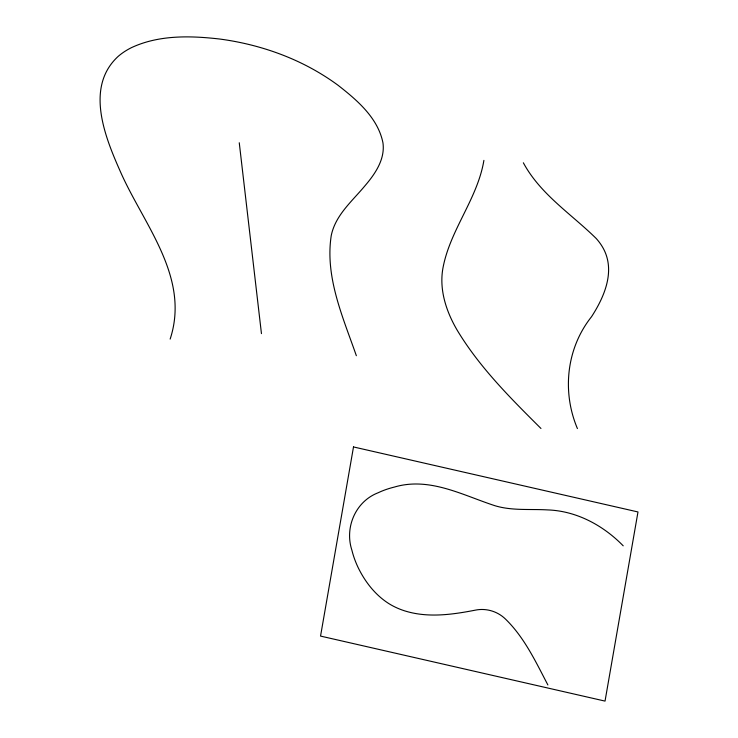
<?xml version="1.0" encoding="UTF-8"?>
<svg xmlns="http://www.w3.org/2000/svg" width="738" height="738" viewBox="0 0 738 738"><rect width="100%" height="100%" fill="white"/><g stroke="black" fill="none" stroke-linecap="round" stroke-linejoin="round"><path stroke-width="1.11" d="M483.897 160.386C477.486 199.103 449.728 230.182 442.837 268.687C439.119 290.237 446.444 311.934 457.283 330.356C479.58 367.386 510.53 398.16 540.963 428.474M170.146 339.102C190.505 276.981 143.357 224.324 120.137 171.068C104.842 136.604 84.99 87.139 117.988 56.549A97.121 62.555 15 0 1 131.53 47.61C158.873 34.852 190.229 35.645 219.546 39.013A181.493 116.899 15 0 1 246.501 43.911C270.698 49.557 294.194 58.422 315.772 70.793A180.662 116.364 15 0 1 338.013 85.248C357.137 100.165 378.013 117.942 382.967 142.904C385.218 159.426 374.996 174.085 364.793 185.985C352.1 201.262 335.467 215.09 331.261 235.477C324.775 276.99 343.004 317.386 356.353 355.716M623.213 545.834C603.306 525.41 576.498 510.88 547.596 509.912C530.087 508.888 512.163 510.89 495.115 505.77C462.643 495.235 429.461 476.619 394.295 487.089A95.008 61.199 15 0 0 378.17 492.753C355.55 501.406 344.415 527.532 351.897 550.197A158.901 102.351 15 0 0 358.096 567.467C365.135 581.987 375.485 595.298 389.313 603.896A48.09 30.978 15 0 0 404.433 610.787C427.468 618.121 452.007 614.68 475.226 610.169C486.028 607.891 497.44 611.285 505.364 618.951C524.367 637.364 535.76 661.857 547.882 684.965M523.353 162.784C540.41 194.435 571.332 213.965 596.258 238.54A66.964 43.136 15 0 1 604.21 250.191C615.04 272.479 603.915 297.589 591.553 316.703C566.433 348.198 561.821 391.647 577.42 428.575M239.26 142.757L261.455 333.631M353.502 446.942L320.541 636.082L605.031 701.1L637.983 511.96L353.502 446.942"/></g></svg>
